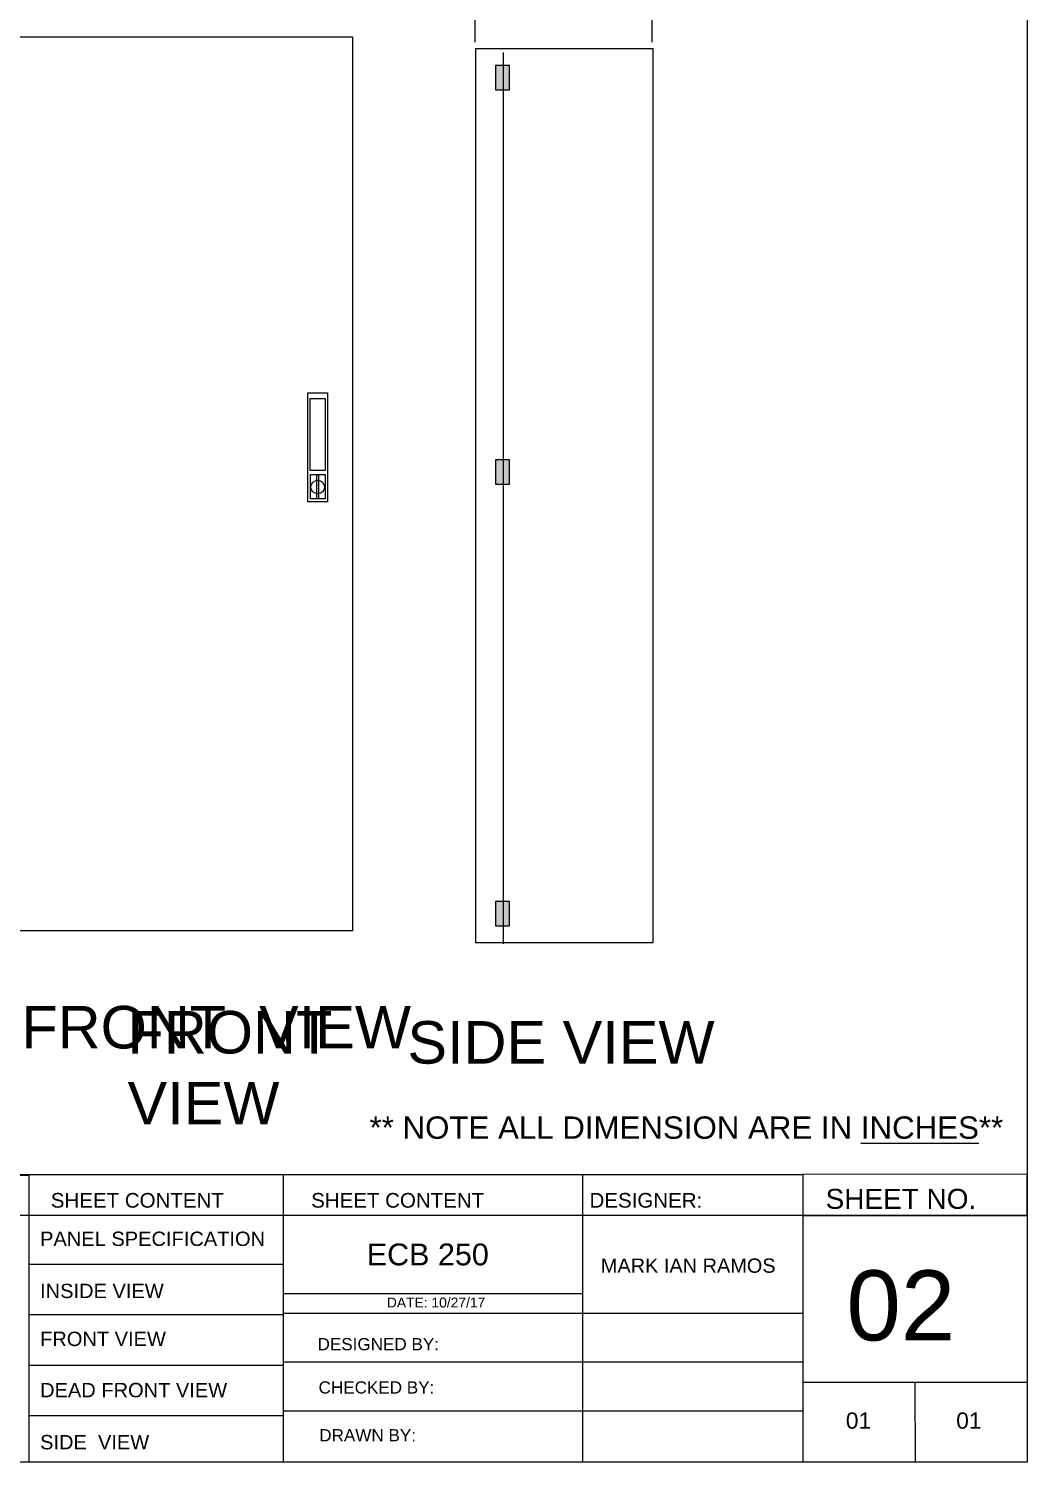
# Model space of a CAD drawing. Header units: inches. Extents: x 18739 to 22272, y 3658 to 7913.
# Drawn here: x 20905 to 21234.7, y 6592.1 to 7065.6 of the extents above; entities that cross this region are included whole.
import ezdxf

# ---------------------------------------------------------------- set-up
doc = ezdxf.new("R2010")
doc.units = ezdxf.units.IN
doc.header["$MEASUREMENT"] = 0
doc.layers.add('DOOR', color=1, linetype='Continuous')
doc.layers.add('ENCLOSRURE', color=7, linetype='Continuous', lineweight=20)
doc.styles.get("Standard").update_dxf_attribs({"font": 'arial.ttf'})
doc.styles.add('style2', font='swissk.ttf')

msp = doc.modelspace()

# ---------------------------------------------------------------- hatches: boundary and pattern name
at = {"layer": 'ENCLOSRURE'}
h = msp.add_hatch(color=0, dxfattribs=at)
h.dxf.hatch_style = 1
h.paths.add_polyline_path([(21063.67037, 7053.4981), (21059.24769, 7053.4981), (21059.24769, 7045.28994), (21063.67037, 7045.28994)])
h = msp.add_hatch(color=0, dxfattribs=at)
h.dxf.hatch_style = 1
h.paths.add_polyline_path([(21063.67037, 6923.27552), (21059.24769, 6923.27552), (21059.24769, 6915.06736), (21063.67037, 6915.06736)])
h = msp.add_hatch(color=0, dxfattribs=at)
h.dxf.hatch_style = 1
h.paths.add_polyline_path([(21063.67037, 6777.3559), (21059.24769, 6777.3559), (21059.24769, 6769.14774), (21063.67037, 6769.14774)])

# ---------------------------------------------------------------- linework, layer by layer
at = {"color": 0}
msp.add_line((21061.66965, 7057.74345), (21061.66965, 6763.32748), dxfattribs=at)
for p, q in [((20211.33487, 6687.12318, -33.60868), (21160.54527, 6687.12318, -33.60868)), ((20989.19053, 6592.05582, -33.6051), (20989.19053, 6686.89694, -33.6051)), ((21087.9559, 6592.05582, -33.6051), (21087.9559, 6686.89694, -33.6051)), ((21160.54527, 6687.12318, -33.6051), (21160.54527, 6592.07855, -33.6051)), ((21234.31633, 6673.52864, -33.6051), (20474.77971, 6673.52858, -33.64915)), ((20989.19053, 6657.42436, 262.79902), (20905.02594, 6657.42436, 262.80549)), ((20989.19053, 6640.73705, 262.79902), (20905.02594, 6640.73705, 262.80549)), ((21160.54527, 6641.24229, -33.61143), (20989.19053, 6641.24229, -33.60513)), ((21160.54527, 6625.09911, -33.61143), (20989.20943, 6625.09911, -33.60513)), ((20989.19053, 6624.04973, 262.79902), (20905.02594, 6624.04973, 262.80549)), ((20989.19053, 6607.36242, 262.79902), (20905.02594, 6607.36242, 262.80549)), ((21160.54527, 6608.95594, -33.61143), (20989.19053, 6608.95594, -33.60514))]:
    msp.add_line(p, q)
at = {"elevation": -33.6051}
for points in [[(20211.33487, 6592.05582), (20211.33487, 7306.32453), (21234.70676, 7306.32453), (21234.70676, 6592.05582)], [(20905.02594, 6592.05582), (20649.98635, 6592.05582), (20649.98635, 6686.89694), (20905.02594, 6686.89694)], [(21160.54527, 6673.52864), (21234.70676, 6673.4814), (21234.70676, 6687.20999), (21160.54527, 6687.12318)]]:
    msp.add_lwpolyline(points, close=True, dxfattribs=at)
at = {"layer": 'ENCLOSRURE', "color": 252}
for p, q in [((21052.39035, 7061.16992), (21052.39035, 7080.95812)), ((21110.82373, 7061.16992), (21110.82373, 7080.95812))]:
    msp.add_line(p, q, dxfattribs=at)
at = {"layer": 'ENCLOSRURE', "color": 0}
for p, q in [((20989.19053, 6647.8261, -33.64449), (21087.9559, 6647.8261, -33.64449)), ((21160.54527, 6618.58052, -33.64449), (21234.70676, 6618.58052, -33.64449)), ((21197.62601, 6618.58052, -33.64449), (21197.72005, 6592.05582, -33.6051))]:
    msp.add_line(p, q, dxfattribs=at)
at = {"layer": 'ENCLOSRURE'}
for points in [[(20847.31522, 7062.92948), (21011.91621, 7062.92948), (21011.91621, 6767.60084), (20847.31522, 6767.60084)], [(21052.65761, 7058.99465), (21111.09099, 7058.99465), (21111.09099, 6763.66602), (21052.65761, 6763.66602)]]:
    msp.add_lwpolyline(points, close=True, dxfattribs=at)
at = {"layer": 'ENCLOSRURE', "color": 0}
for points in [[(21059.24769, 7053.4981), (21063.67037, 7053.4981), (21063.67037, 7045.28994), (21059.24769, 7045.28994)], [(21059.24769, 6923.27552), (21063.67037, 6923.27552), (21063.67037, 6915.06736), (21059.24769, 6915.06736)], [(21059.24769, 6777.3559), (21063.67037, 6777.3559), (21063.67037, 6769.14774), (21059.24769, 6769.14774)]]:
    msp.add_lwpolyline(points, close=True, dxfattribs=at)
at = {"layer": 'ENCLOSRURE', "color": 7}
msp.add_lwpolyline([(20997.21735, 6945.28508), (21003.66767, 6945.28508), (21003.66767, 6909.28693), (20997.21735, 6909.28693)], close=True, dxfattribs=at)
at = {"layer": 'ENCLOSRURE', "color": 8}
for points in [[(20997.91313, 6943.47093), (21002.95046, 6943.47093), (21002.95046, 6919.66586), (20997.91313, 6919.66586)], [(20998.03374, 6918.28677), (21002.9415, 6918.28677), (21002.9415, 6910.28731), (20998.03374, 6910.28731)], [(21000.10893, 6918.261), (21000.65309, 6918.261), (21000.65309, 6910.31503), (21000.10893, 6910.31503)]]:
    msp.add_lwpolyline(points, close=True, dxfattribs=at)
at = {"layer": 'ENCLOSRURE', "color": 9}
msp.add_circle((21000.43582, 6914.18902), 2.23684, dxfattribs=at)

# ---------------------------------------------------------------- texts
at = {"color": 0}
msp.add_text('SHEET NO.', height=6.604825, dxfattribs=at).set_placement((21168.12007, 6675.78244, 1250.06046))
note = msp.add_mtext_dynamic_manual_height_columns('DEADFRONT  VIEW\\P', width=269.1155355, gutter_width=1, heights=[0.83509, 0], dxfattribs=dict(insert=(20577.9826, 6742.81159), char_height=14.047843, attachment_point=1))
note = msp.add_mtext_dynamic_manual_height_columns('FRONT ', width=54.121808, gutter_width=23.56707, heights=[0.83509, 0], dxfattribs=dict(insert=(20859.97649, 6741.1357), char_height=14.047843, attachment_point=1))
for column, words in zip(note.columns.linked_columns, ['VIEW']):
    column.text = words
at = {"attachment_point": 1}
for s, width, gutter_width, insert, char_height in [('\\pt42.144;SIDE VIEW', 123.3848553, 23.56707, (21030.05035, 6737.79491), 14.047843), ('DESIGNED BY:', 91.7572825, 1, (21000.38568, 6633.11052, -33.6051), 4.0357941), ('CHECKED BY:', 91.7572825, 1, (21000.72611, 6618.80942, -33.6051), 4.0357941), ('DRAWN BY:', 91.7572825, 1, (21000.94967, 6603.01904, -33.6051), 4.035794)]:
    msp.add_mtext_dynamic_manual_height_columns(s, width=width, gutter_width=gutter_width, heights=[0.83509], dxfattribs=dict(at, insert=insert, char_height=char_height))
at = {"insert": (21017.54801, 6706.30556, -108.15606), "char_height": 7.3845663, "width": 225.7609467, "attachment_point": 1}
msp.add_mtext('** NOTE ALL DIMENSION ARE IN {\\LINCHES}** ', dxfattribs=at)
at = {"color": 0, "attachment_point": 1}
for s, width, insert, char_height in [('SHEET CONTENT', 70.8771784, (20912.31873, 6681.01534, -33.6051), 4.8429529), ('SHEET CONTENT', 70.8771784, (20998.2716, 6681.01534, -33.6051), 4.8429529), ('DESIGNER:', 40.9522683, (21090.18937, 6681.01534, -33.6051), 4.842953)]:
    msp.add_mtext_dynamic_manual_height_columns(s, width=width, gutter_width=1, heights=[0.83509], dxfattribs=dict(at, insert=insert, char_height=char_height))
at = {"insert": (21016.63221, 6664.32709, -33.57414), "char_height": 7.208143, "attachment_point": 1, "style": 'style2'}
msp.add_mtext_dynamic_manual_height_columns('ECB 250', width=91.7572825, gutter_width=1, heights=[0.83509], dxfattribs=at)
at = {"layer": 'DOOR', "color": 253, "lineweight": 0, "style": 'style2'}
msp.add_text('02', height=23.162293, dxfattribs=at).set_placement((21174.9773, 6632.29622, -310.29105))
at = {"layer": 'ENCLOSRURE', "color": 0}
for s, height, p in [('PANEL SPECIFICATION', 4.7376966, (20908.78199, 6663.51727, -33.64449)), ('INSIDE VIEW', 4.7376966, (20908.78199, 6646.29488, -33.64449)), ('DATE: 10/27/17', 3.268959, (21023.26814, 6643.20148, -33.64449)), ('FRONT VIEW', 4.737697, (20908.78199, 6630.46433, -33.64449)), ('DEAD FRONT VIEW', 4.7376966, (20908.78199, 6613.54202, -33.64449)), ('01', 5.369008, (21174.79924, 6603.17032, -33.64449)), ('01', 5.369008, (21211.23503, 6603.17032, -33.64449)), ('SIDE  VIEW', 4.737697, (20908.78199, 6596.34678, -33.64449))]:
    msp.add_text(s, height=height, dxfattribs=at).set_placement(p)
at = {"layer": 'ENCLOSRURE', "color": 0, "style": 'style2'}
msp.add_text('MARK IAN RAMOS ', height=4.7058984, dxfattribs=at).set_placement((21093.9101, 6654.66835, -33.64449))

doc.saveas('drawing.dxf')
